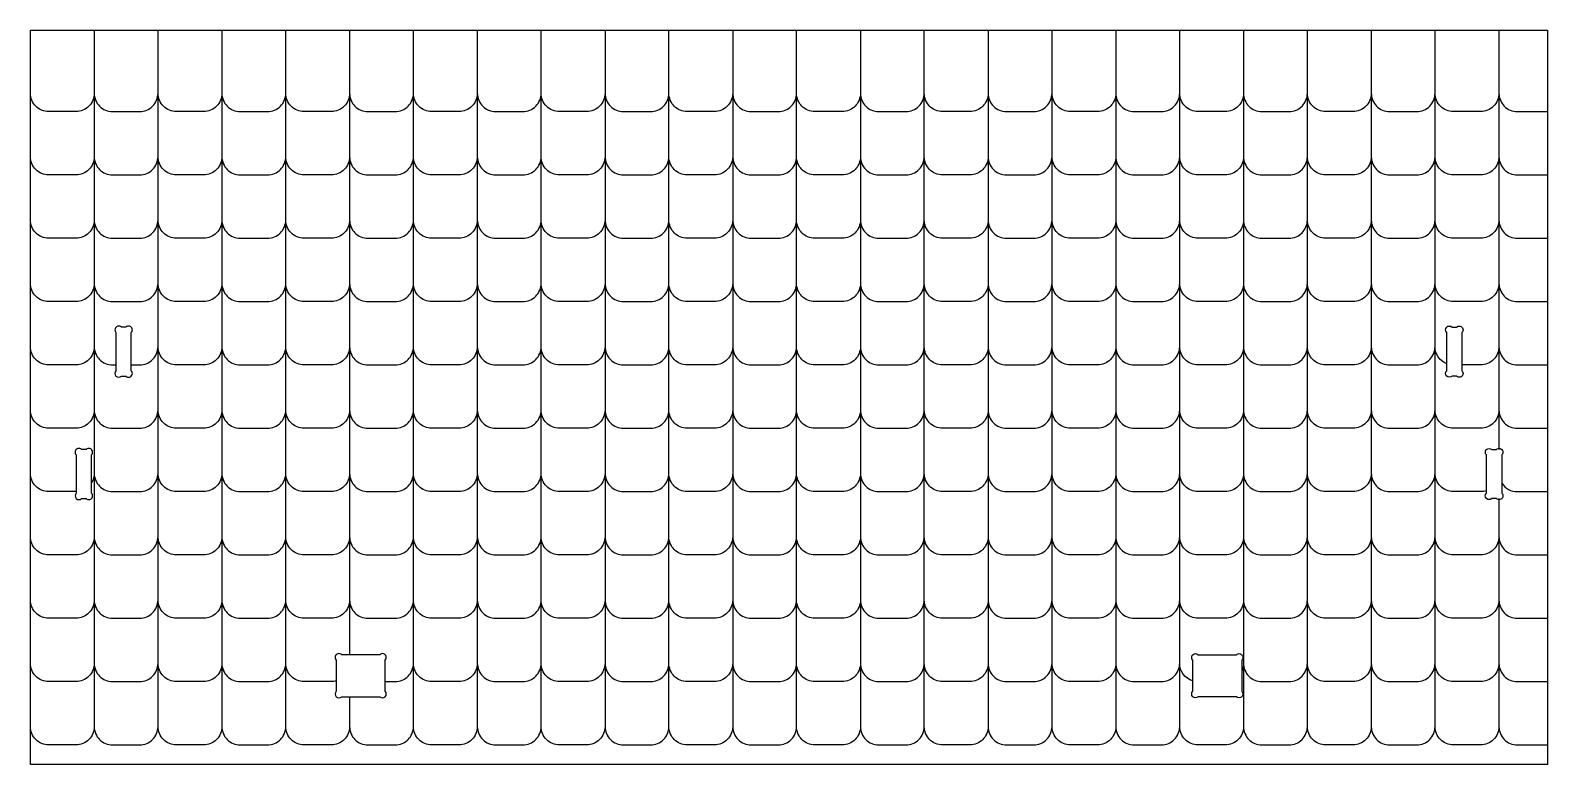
# Model space of a CAD drawing. Extents: x 2652.7 to 2745.6, y 2274 to 2345.8.
# Drawn here: x 2720.26 to 2745.06, y 2333.54 to 2345.54 of the extents above; entities that cross this region are included whole.
import ezdxf

# ---------------------------------------------------------------- set-up
doc = ezdxf.new("R2010")
doc.units = 0
doc.header["$MEASUREMENT"] = 0
doc.layers.add('LAYER1', color=18, linetype='CONTINUOUS')

msp = doc.modelspace()

# ---------------------------------------------------------------- linework, layer by layer
at = {"layer": 'LAYER1'}
msp.add_lwpolyline([(2720.26, 2333.539), (2720.26, 2345.539), (2745.06, 2345.539), (2745.06, 2333.539)], close=True, dxfattribs=at)
for points in [[(2721.304, 2345.539), (2721.304, 2334.16, -0.414214), (2721.004, 2333.86), (2720.56, 2333.86, -0.414214), (2720.26, 2334.16)], [(2723.391, 2334.16, -0.414214), (2723.091, 2333.86), (2722.647, 2333.86, -0.414214), (2722.347, 2334.16), (2722.347, 2345.539)], [(2723.391, 2345.539), (2723.391, 2334.16, 0.414214), (2723.691, 2333.86), (2724.135, 2333.86, 0.414214), (2724.435, 2334.16)], [(2725.478, 2334.16, -0.414214), (2725.178, 2333.86), (2724.735, 2333.86, -0.414214), (2724.435, 2334.16), (2724.435, 2345.539)], [(2725.478, 2334.649), (2725.478, 2334.16, 0.414214), (2725.778, 2333.86), (2726.222, 2333.86, 0.414214), (2726.522, 2334.16), (2726.522, 2345.539)], [(2727.566, 2345.539), (2727.566, 2334.16, 0.414214), (2727.866, 2333.86), (2728.309, 2333.86, 0.414214), (2728.609, 2334.16), (2728.609, 2345.539)], [(2729.653, 2345.539), (2729.653, 2334.16, -0.414214), (2729.353, 2333.86), (2728.909, 2333.86, -0.414214), (2728.609, 2334.16)], [(2729.653, 2334.16, 0.414214), (2729.953, 2333.86), (2730.397, 2333.86, 0.414214), (2730.697, 2334.16), (2730.697, 2345.539)], [(2731.74, 2345.539), (2731.74, 2334.16, 0.414214), (2732.04, 2333.86), (2732.484, 2333.86, 0.414214), (2732.784, 2334.16), (2732.784, 2345.539)], [(2733.828, 2345.539), (2733.828, 2334.16, 0.414214), (2734.128, 2333.86), (2734.571, 2333.86, 0.414214), (2734.871, 2334.16), (2734.871, 2345.539)], [(2735.915, 2345.539), (2735.915, 2334.16, 0.414214), (2736.215, 2333.86), (2736.659, 2333.86, 0.414214), (2736.959, 2334.16), (2736.959, 2345.539)], [(2738.002, 2345.539), (2738.002, 2334.16, 0.414214), (2738.302, 2333.86), (2738.746, 2333.86, 0.414214), (2739.046, 2334.16), (2739.046, 2345.539)], [(2740.089, 2345.539), (2740.089, 2334.16, -0.414214), (2739.789, 2333.86), (2739.346, 2333.86, -0.414214), (2739.046, 2334.16)], [(2742.177, 2345.539), (2742.177, 2334.16, -0.414214), (2741.877, 2333.86), (2741.433, 2333.86, -0.414214), (2741.133, 2334.16), (2741.133, 2345.539)], [(2742.177, 2334.16, 0.414214), (2742.477, 2333.86), (2742.92, 2333.86, 0.414214), (2743.22, 2334.16), (2743.22, 2345.539)], [(2721.304, 2344.51, -0.414214), (2721.004, 2344.21), (2720.56, 2344.21, -0.414214), (2720.26, 2344.51)], [(2721.304, 2344.51, 0.414214), (2721.604, 2344.21), (2722.047, 2344.21, 0.414214), (2722.347, 2344.51)], [(2723.391, 2344.51, -0.414214), (2723.091, 2344.21), (2722.647, 2344.21, -0.414214), (2722.347, 2344.51)], [(2723.391, 2344.51, 0.414214), (2723.691, 2344.21), (2724.135, 2344.21, 0.414214), (2724.435, 2344.51)], [(2725.478, 2344.51, -0.414214), (2725.178, 2344.21), (2724.735, 2344.21, -0.414214), (2724.435, 2344.51)], [(2725.478, 2344.51, 0.414214), (2725.778, 2344.21), (2726.222, 2344.21, 0.414214), (2726.522, 2344.51)], [(2727.566, 2344.51, -0.414214), (2727.266, 2344.21), (2726.822, 2344.21, -0.414214), (2726.522, 2344.51)], [(2727.566, 2344.51, 0.414214), (2727.866, 2344.21), (2728.309, 2344.21, 0.414214), (2728.609, 2344.51)], [(2729.653, 2344.51, -0.414214), (2729.353, 2344.21), (2728.909, 2344.21, -0.414214), (2728.609, 2344.51)], [(2729.653, 2344.51, 0.414214), (2729.953, 2344.21), (2730.397, 2344.21, 0.414214), (2730.697, 2344.51)], [(2731.74, 2344.51, -0.414214), (2731.44, 2344.21), (2730.997, 2344.21, -0.414214), (2730.697, 2344.51)], [(2731.74, 2344.51, 0.414214), (2732.04, 2344.21), (2732.484, 2344.21, 0.414214), (2732.784, 2344.51)], [(2733.828, 2344.51, -0.414214), (2733.528, 2344.21), (2733.084, 2344.21, -0.414214), (2732.784, 2344.51)], [(2733.828, 2344.51, 0.414214), (2734.128, 2344.21), (2734.571, 2344.21, 0.414214), (2734.871, 2344.51)], [(2735.915, 2344.51, -0.414214), (2735.615, 2344.21), (2735.171, 2344.21, -0.414214), (2734.871, 2344.51)], [(2735.915, 2344.51, 0.414214), (2736.215, 2344.21), (2736.659, 2344.21, 0.414214), (2736.959, 2344.51)], [(2738.002, 2344.51, -0.414214), (2737.702, 2344.21), (2737.259, 2344.21, -0.414214), (2736.959, 2344.51)], [(2738.002, 2344.51, 0.414214), (2738.302, 2344.21), (2738.746, 2344.21, 0.414214), (2739.046, 2344.51)], [(2740.089, 2344.51, -0.414214), (2739.789, 2344.21), (2739.346, 2344.21, -0.414214), (2739.046, 2344.51)], [(2740.089, 2344.51, 0.414214), (2740.389, 2344.21), (2740.833, 2344.21, 0.414214), (2741.133, 2344.51)], [(2742.177, 2344.51, -0.414214), (2741.877, 2344.21), (2741.433, 2344.21, -0.414214), (2741.133, 2344.51)], [(2742.177, 2344.51, 0.414214), (2742.477, 2344.21), (2742.92, 2344.21, 0.414214), (2743.22, 2344.51)], [(2744.264, 2344.51, -0.414214), (2743.964, 2344.21), (2743.52, 2344.21, -0.414214), (2743.22, 2344.51)], [(2744.264, 2344.51, 0.414214), (2744.564, 2344.21), (2745.008, 2344.21, 0.043988), (2745.06, 2344.215)], [(2721.304, 2343.475, -0.414214), (2721.004, 2343.175), (2720.56, 2343.175, -0.414214), (2720.26, 2343.475)], [(2721.304, 2343.475, 0.414214), (2721.604, 2343.175), (2722.047, 2343.175, 0.414214), (2722.347, 2343.475)], [(2723.391, 2343.475, -0.414214), (2723.091, 2343.175), (2722.647, 2343.175, -0.414214), (2722.347, 2343.475)], [(2723.391, 2343.475, 0.414214), (2723.691, 2343.175), (2724.135, 2343.175, 0.414214), (2724.435, 2343.475)], [(2725.478, 2343.475, -0.414214), (2725.178, 2343.175), (2724.735, 2343.175, -0.414214), (2724.435, 2343.475)], [(2725.478, 2343.475, 0.414214), (2725.778, 2343.175), (2726.222, 2343.175, 0.414214), (2726.522, 2343.475)], [(2727.566, 2343.475, -0.414214), (2727.266, 2343.175), (2726.822, 2343.175, -0.414214), (2726.522, 2343.475)], [(2727.566, 2343.475, 0.414214), (2727.866, 2343.175), (2728.309, 2343.175, 0.414214), (2728.609, 2343.475)], [(2729.653, 2343.475, -0.414214), (2729.353, 2343.175), (2728.909, 2343.175, -0.414214), (2728.609, 2343.475)], [(2729.653, 2343.475, 0.414214), (2729.953, 2343.175), (2730.397, 2343.175, 0.414214), (2730.697, 2343.475)], [(2731.74, 2343.475, -0.414214), (2731.44, 2343.175), (2730.997, 2343.175, -0.414214), (2730.697, 2343.475)], [(2731.74, 2343.475, 0.414214), (2732.04, 2343.175), (2732.484, 2343.175, 0.414214), (2732.784, 2343.475)], [(2733.828, 2343.475, -0.414214), (2733.528, 2343.175), (2733.084, 2343.175, -0.414214), (2732.784, 2343.475)], [(2733.828, 2343.475, 0.414214), (2734.128, 2343.175), (2734.571, 2343.175, 0.414214), (2734.871, 2343.475)], [(2735.915, 2343.475, -0.414214), (2735.615, 2343.175), (2735.171, 2343.175, -0.414214), (2734.871, 2343.475)], [(2735.915, 2343.475, 0.414214), (2736.215, 2343.175), (2736.659, 2343.175, 0.414214), (2736.959, 2343.475)], [(2738.002, 2343.475, -0.414214), (2737.702, 2343.175), (2737.259, 2343.175, -0.414214), (2736.959, 2343.475)], [(2738.002, 2343.475, 0.414214), (2738.302, 2343.175), (2738.746, 2343.175, 0.414214), (2739.046, 2343.475)], [(2740.089, 2343.475, -0.414214), (2739.789, 2343.175), (2739.346, 2343.175, -0.414214), (2739.046, 2343.475)], [(2740.089, 2343.475, 0.414214), (2740.389, 2343.175), (2740.833, 2343.175, 0.414214), (2741.133, 2343.475)], [(2742.177, 2343.475, -0.414214), (2741.877, 2343.175), (2741.433, 2343.175, -0.414214), (2741.133, 2343.475)], [(2742.177, 2343.475, 0.414214), (2742.477, 2343.175), (2742.92, 2343.175, 0.414214), (2743.22, 2343.475)], [(2744.264, 2343.475, -0.414214), (2743.964, 2343.175), (2743.52, 2343.175, -0.414214), (2743.22, 2343.475)], [(2744.264, 2343.475, 0.414214), (2744.564, 2343.175), (2745.008, 2343.175, 0.043988), (2745.06, 2343.18)], [(2721.304, 2342.44, -0.414214), (2721.004, 2342.14), (2720.56, 2342.14, -0.414214), (2720.26, 2342.44)], [(2721.304, 2342.44, 0.414214), (2721.604, 2342.14), (2722.047, 2342.14, 0.414214), (2722.347, 2342.44)], [(2723.391, 2342.44, -0.414214), (2723.091, 2342.14), (2722.647, 2342.14, -0.414214), (2722.347, 2342.44)], [(2723.391, 2342.44, 0.414214), (2723.691, 2342.14), (2724.135, 2342.14, 0.414214), (2724.435, 2342.44)], [(2725.478, 2342.44, -0.414214), (2725.178, 2342.14), (2724.735, 2342.14, -0.414214), (2724.435, 2342.44)], [(2725.478, 2342.44, 0.414214), (2725.778, 2342.14), (2726.222, 2342.14, 0.414214), (2726.522, 2342.44)], [(2727.566, 2342.44, -0.414214), (2727.266, 2342.14), (2726.822, 2342.14, -0.414214), (2726.522, 2342.44)], [(2727.566, 2342.44, 0.414214), (2727.866, 2342.14), (2728.309, 2342.14, 0.414214), (2728.609, 2342.44)], [(2729.653, 2342.44, -0.414214), (2729.353, 2342.14), (2728.909, 2342.14, -0.414214), (2728.609, 2342.44)], [(2729.653, 2342.44, 0.414214), (2729.953, 2342.14), (2730.397, 2342.14, 0.414214), (2730.697, 2342.44)], [(2731.74, 2342.44, -0.414214), (2731.44, 2342.14), (2730.997, 2342.14, -0.414214), (2730.697, 2342.44)], [(2731.74, 2342.44, 0.414214), (2732.04, 2342.14), (2732.484, 2342.14, 0.414214), (2732.784, 2342.44)], [(2733.828, 2342.44, -0.414214), (2733.528, 2342.14), (2733.084, 2342.14, -0.414214), (2732.784, 2342.44)], [(2733.828, 2342.44, 0.414214), (2734.128, 2342.14), (2734.571, 2342.14, 0.414214), (2734.871, 2342.44)], [(2735.915, 2342.44, -0.414214), (2735.615, 2342.14), (2735.171, 2342.14, -0.414214), (2734.871, 2342.44)], [(2735.915, 2342.44, 0.414214), (2736.215, 2342.14), (2736.659, 2342.14, 0.414214), (2736.959, 2342.44)], [(2738.002, 2342.44, -0.414214), (2737.702, 2342.14), (2737.259, 2342.14, -0.414214), (2736.959, 2342.44)], [(2738.002, 2342.44, 0.414214), (2738.302, 2342.14), (2738.746, 2342.14, 0.414214), (2739.046, 2342.44)], [(2740.089, 2342.44, -0.414214), (2739.789, 2342.14), (2739.346, 2342.14, -0.414214), (2739.046, 2342.44)], [(2740.089, 2342.44, 0.414214), (2740.389, 2342.14), (2740.833, 2342.14, 0.414214), (2741.133, 2342.44)], [(2742.177, 2342.44, -0.414214), (2741.877, 2342.14), (2741.433, 2342.14, -0.414214), (2741.133, 2342.44)], [(2742.177, 2342.44, 0.414214), (2742.477, 2342.14), (2742.92, 2342.14, 0.414214), (2743.22, 2342.44)], [(2744.264, 2342.44, -0.414214), (2743.964, 2342.14), (2743.52, 2342.14, -0.414214), (2743.22, 2342.44)], [(2744.264, 2342.44, 0.414214), (2744.564, 2342.14), (2745.008, 2342.14, 0.043988), (2745.06, 2342.145)], [(2721.304, 2341.405, -0.414214), (2721.004, 2341.105), (2720.56, 2341.105, -0.414214), (2720.26, 2341.405)], [(2721.304, 2341.405, 0.414214), (2721.604, 2341.105), (2722.047, 2341.105, 0.414214), (2722.347, 2341.405)], [(2723.391, 2341.405, -0.414214), (2723.091, 2341.105), (2722.647, 2341.105, -0.414214), (2722.347, 2341.405)], [(2723.391, 2341.405, 0.414214), (2723.691, 2341.105), (2724.135, 2341.105, 0.414214), (2724.435, 2341.405)], [(2725.478, 2341.405, -0.414214), (2725.178, 2341.105), (2724.735, 2341.105, -0.414214), (2724.435, 2341.405)], [(2725.478, 2341.405, 0.414214), (2725.778, 2341.105), (2726.222, 2341.105, 0.414214), (2726.522, 2341.405)], [(2727.566, 2341.405, -0.414214), (2727.266, 2341.105), (2726.822, 2341.105, -0.414214), (2726.522, 2341.405)], [(2727.566, 2341.405, 0.414214), (2727.866, 2341.105), (2728.309, 2341.105, 0.414214), (2728.609, 2341.405)], [(2729.653, 2341.405, -0.414214), (2729.353, 2341.105), (2728.909, 2341.105, -0.414214), (2728.609, 2341.405)], [(2729.653, 2341.405, 0.414214), (2729.953, 2341.105), (2730.397, 2341.105, 0.414214), (2730.697, 2341.405)], [(2731.74, 2341.405, -0.414214), (2731.44, 2341.105), (2730.997, 2341.105, -0.414214), (2730.697, 2341.405)], [(2731.74, 2341.405, 0.414214), (2732.04, 2341.105), (2732.484, 2341.105, 0.414214), (2732.784, 2341.405)], [(2733.828, 2341.405, -0.414214), (2733.528, 2341.105), (2733.084, 2341.105, -0.414214), (2732.784, 2341.405)], [(2733.828, 2341.405, 0.414214), (2734.128, 2341.105), (2734.571, 2341.105, 0.414214), (2734.871, 2341.405)], [(2735.915, 2341.405, -0.414214), (2735.615, 2341.105), (2735.171, 2341.105, -0.414214), (2734.871, 2341.405)], [(2735.915, 2341.405, 0.414214), (2736.215, 2341.105), (2736.659, 2341.105, 0.414214), (2736.959, 2341.405)], [(2738.002, 2341.405, -0.414214), (2737.702, 2341.105), (2737.259, 2341.105, -0.414214), (2736.959, 2341.405)], [(2738.002, 2341.405, 0.414214), (2738.302, 2341.105), (2738.746, 2341.105, 0.414214), (2739.046, 2341.405)], [(2740.089, 2341.405, -0.414214), (2739.789, 2341.105), (2739.346, 2341.105, -0.414214), (2739.046, 2341.405)], [(2740.089, 2341.405, 0.414214), (2740.389, 2341.105), (2740.833, 2341.105, 0.414214), (2741.133, 2341.405)], [(2742.177, 2341.405, -0.414214), (2741.877, 2341.105), (2741.433, 2341.105, -0.414214), (2741.133, 2341.405)], [(2742.177, 2341.405, 0.414214), (2742.477, 2341.105), (2742.92, 2341.105, 0.414214), (2743.22, 2341.405)], [(2744.264, 2341.405, -0.414214), (2743.964, 2341.105), (2743.52, 2341.105, -0.414214), (2743.22, 2341.405)], [(2744.264, 2341.405, 0.414214), (2744.564, 2341.105), (2745.008, 2341.105, 0.043988), (2745.06, 2341.11)], [(2721.304, 2340.37, -0.414214), (2721.004, 2340.07), (2720.56, 2340.07, -0.414214), (2720.26, 2340.37)], [(2721.304, 2340.37, 0.414214), (2721.604, 2340.07), (2721.66, 2340.07)], [(2721.91, 2340.07), (2722.047, 2340.07, 0.414214), (2722.347, 2340.37)], [(2723.391, 2340.37, -0.414214), (2723.091, 2340.07), (2722.647, 2340.07, -0.414214), (2722.347, 2340.37)], [(2723.391, 2340.37, 0.414214), (2723.691, 2340.07), (2724.135, 2340.07, 0.414214), (2724.435, 2340.37)], [(2725.478, 2340.37, -0.414214), (2725.178, 2340.07), (2724.735, 2340.07, -0.414214), (2724.435, 2340.37)], [(2725.478, 2340.37, 0.414214), (2725.778, 2340.07), (2726.222, 2340.07, 0.414214), (2726.522, 2340.37)], [(2727.566, 2340.37, -0.414214), (2727.266, 2340.07), (2726.822, 2340.07, -0.414214), (2726.522, 2340.37)], [(2727.566, 2340.37, 0.414214), (2727.866, 2340.07), (2728.309, 2340.07, 0.414214), (2728.609, 2340.37)], [(2729.653, 2340.37, -0.414214), (2729.353, 2340.07), (2728.909, 2340.07, -0.414214), (2728.609, 2340.37)], [(2729.653, 2340.37, 0.414214), (2729.953, 2340.07), (2730.397, 2340.07, 0.414214), (2730.697, 2340.37)], [(2731.74, 2340.37, -0.414214), (2731.44, 2340.07), (2730.997, 2340.07, -0.414214), (2730.697, 2340.37)], [(2731.74, 2340.37, 0.414214), (2732.04, 2340.07), (2732.484, 2340.07, 0.414214), (2732.784, 2340.37)], [(2733.828, 2340.37, -0.414214), (2733.528, 2340.07), (2733.084, 2340.07, -0.414214), (2732.784, 2340.37)], [(2733.828, 2340.37, 0.414214), (2734.128, 2340.07), (2734.571, 2340.07, 0.414214), (2734.871, 2340.37)], [(2735.915, 2340.37, -0.414214), (2735.615, 2340.07), (2735.171, 2340.07, -0.414214), (2734.871, 2340.37)], [(2735.915, 2340.37, 0.414214), (2736.215, 2340.07), (2736.659, 2340.07, 0.414214), (2736.959, 2340.37)], [(2738.002, 2340.37, -0.414214), (2737.702, 2340.07), (2737.259, 2340.07, -0.414214), (2736.959, 2340.37)], [(2738.002, 2340.37, 0.414214), (2738.302, 2340.07), (2738.746, 2340.07, 0.414214), (2739.046, 2340.37)], [(2740.089, 2340.37, -0.414214), (2739.789, 2340.07), (2739.346, 2340.07, -0.414214), (2739.046, 2340.37)], [(2740.089, 2340.37, 0.414214), (2740.389, 2340.07), (2740.833, 2340.07, 0.414214), (2741.133, 2340.37)], [(2742.177, 2340.37, -0.414214), (2741.877, 2340.07), (2741.433, 2340.07, -0.414214), (2741.133, 2340.37)], [(2742.177, 2340.37, 0.414214), (2742.477, 2340.07), (2742.92, 2340.07, 0.414214), (2743.22, 2340.37)], [(2743.41, 2340.091, -0.307847), (2743.22, 2340.37)], [(2744.264, 2340.37, -0.414214), (2743.964, 2340.07), (2743.66, 2340.07)], [(2744.264, 2340.37, 0.414214), (2744.564, 2340.07), (2745.008, 2340.07, 0.043988), (2745.06, 2340.075)], [(2721.304, 2339.335, -0.414214), (2721.004, 2339.035), (2720.56, 2339.035, -0.414214), (2720.26, 2339.335)], [(2721.304, 2339.335, 0.414214), (2721.604, 2339.035), (2722.047, 2339.035, 0.414214), (2722.347, 2339.335)], [(2723.391, 2339.335, -0.414214), (2723.091, 2339.035), (2722.647, 2339.035, -0.414214), (2722.347, 2339.335)], [(2723.391, 2339.335, 0.414214), (2723.691, 2339.035), (2724.135, 2339.035, 0.414214), (2724.435, 2339.335)], [(2725.478, 2339.335, -0.414214), (2725.178, 2339.035), (2724.735, 2339.035, -0.414214), (2724.435, 2339.335)], [(2725.478, 2339.335, 0.414214), (2725.778, 2339.035), (2726.222, 2339.035, 0.414214), (2726.522, 2339.335)], [(2727.566, 2339.335, -0.414214), (2727.266, 2339.035), (2726.822, 2339.035, -0.414214), (2726.522, 2339.335)], [(2727.566, 2339.335, 0.414214), (2727.866, 2339.035), (2728.309, 2339.035, 0.414214), (2728.609, 2339.335)], [(2729.653, 2339.335, -0.414214), (2729.353, 2339.035), (2728.909, 2339.035, -0.414214), (2728.609, 2339.335)], [(2729.653, 2339.335, 0.414214), (2729.953, 2339.035), (2730.397, 2339.035, 0.414214), (2730.697, 2339.335)], [(2731.74, 2339.335, -0.414214), (2731.44, 2339.035), (2730.997, 2339.035, -0.414214), (2730.697, 2339.335)], [(2731.74, 2339.335, 0.414214), (2732.04, 2339.035), (2732.484, 2339.035, 0.414214), (2732.784, 2339.335)], [(2733.828, 2339.335, -0.414214), (2733.528, 2339.035), (2733.084, 2339.035, -0.414214), (2732.784, 2339.335)], [(2733.828, 2339.335, 0.414214), (2734.128, 2339.035), (2734.571, 2339.035, 0.414214), (2734.871, 2339.335)], [(2735.915, 2339.335, -0.414214), (2735.615, 2339.035), (2735.171, 2339.035, -0.414214), (2734.871, 2339.335)], [(2735.915, 2339.335, 0.414214), (2736.215, 2339.035), (2736.659, 2339.035, 0.414214), (2736.959, 2339.335)], [(2738.002, 2339.335, -0.414214), (2737.702, 2339.035), (2737.259, 2339.035, -0.414214), (2736.959, 2339.335)], [(2738.002, 2339.335, 0.414214), (2738.302, 2339.035), (2738.746, 2339.035, 0.414214), (2739.046, 2339.335)], [(2740.089, 2339.335, -0.414214), (2739.789, 2339.035), (2739.346, 2339.035, -0.414214), (2739.046, 2339.335)], [(2740.089, 2339.335, 0.414214), (2740.389, 2339.035), (2740.833, 2339.035, 0.414214), (2741.133, 2339.335)], [(2742.177, 2339.335, -0.414214), (2741.877, 2339.035), (2741.433, 2339.035, -0.414214), (2741.133, 2339.335)], [(2742.177, 2339.335, 0.414214), (2742.477, 2339.035), (2742.92, 2339.035, 0.414214), (2743.22, 2339.335)], [(2744.264, 2339.335, -0.414214), (2743.964, 2339.035), (2743.52, 2339.035, -0.414214), (2743.22, 2339.335)], [(2744.264, 2339.335, 0.414214), (2744.564, 2339.035), (2745.008, 2339.035, 0.043988), (2745.06, 2339.04)], [(2721.01, 2338, -0.005295), (2721.004, 2338), (2720.56, 2338, -0.414214), (2720.26, 2338.3)], [(2721.304, 2338.3, -0.137402), (2721.26, 2338.144)], [(2721.304, 2338.3, 0.414214), (2721.604, 2338), (2722.047, 2338, 0.414214), (2722.347, 2338.3)], [(2723.391, 2338.3, -0.414214), (2723.091, 2338), (2722.647, 2338, -0.414214), (2722.347, 2338.3)], [(2723.391, 2338.3, 0.414214), (2723.691, 2338), (2724.135, 2338, 0.414214), (2724.435, 2338.3)], [(2725.478, 2338.3, -0.414214), (2725.178, 2338), (2724.735, 2338, -0.414214), (2724.435, 2338.3)], [(2725.478, 2338.3, 0.414214), (2725.778, 2338), (2726.222, 2338, 0.414214), (2726.522, 2338.3)], [(2727.566, 2338.3, -0.414214), (2727.266, 2338), (2726.822, 2338, -0.414214), (2726.522, 2338.3)], [(2727.566, 2338.3, 0.414214), (2727.866, 2338), (2728.309, 2338, 0.414214), (2728.609, 2338.3)], [(2729.653, 2338.3, -0.414214), (2729.353, 2338), (2728.909, 2338, -0.414214), (2728.609, 2338.3)], [(2729.653, 2338.3, 0.414214), (2729.953, 2338), (2730.397, 2338, 0.414214), (2730.697, 2338.3)], [(2731.74, 2338.3, -0.414214), (2731.44, 2338), (2730.997, 2338, -0.414214), (2730.697, 2338.3)], [(2731.74, 2338.3, 0.414214), (2732.04, 2338), (2732.484, 2338, 0.414214), (2732.784, 2338.3)], [(2733.828, 2338.3, -0.414214), (2733.528, 2338), (2733.084, 2338, -0.414214), (2732.784, 2338.3)], [(2733.828, 2338.3, 0.414214), (2734.128, 2338), (2734.571, 2338, 0.414214), (2734.871, 2338.3)], [(2735.915, 2338.3, -0.414214), (2735.615, 2338), (2735.171, 2338, -0.414214), (2734.871, 2338.3)], [(2735.915, 2338.3, 0.414214), (2736.215, 2338), (2736.659, 2338, 0.414214), (2736.959, 2338.3)], [(2738.002, 2338.3, -0.414214), (2737.702, 2338), (2737.259, 2338, -0.414214), (2736.959, 2338.3)], [(2738.002, 2338.3, 0.414214), (2738.302, 2338), (2738.746, 2338, 0.414214), (2739.046, 2338.3)], [(2740.089, 2338.3, -0.414214), (2739.789, 2338), (2739.346, 2338, -0.414214), (2739.046, 2338.3)], [(2740.089, 2338.3, 0.414214), (2740.389, 2338), (2740.833, 2338, 0.414214), (2741.133, 2338.3)], [(2742.177, 2338.3, -0.414214), (2741.877, 2338), (2741.433, 2338, -0.414214), (2741.133, 2338.3)], [(2742.177, 2338.3, 0.414214), (2742.477, 2338), (2742.92, 2338, 0.414214), (2743.22, 2338.3)], [(2744.06, 2338.016, -0.081726), (2743.964, 2338), (2743.52, 2338, -0.414214), (2743.22, 2338.3)], [(2744.31, 2338.14, 0.257711), (2744.564, 2338), (2745.008, 2338, 0.043988), (2745.06, 2338.005)], [(2744.264, 2337.888), (2744.264, 2334.16, 0.414214), (2744.564, 2333.86), (2745.008, 2333.86, 0.043988), (2745.06, 2333.865)], [(2721.304, 2337.265, -0.414214), (2721.004, 2336.965), (2720.56, 2336.965, -0.414214), (2720.26, 2337.265)], [(2721.304, 2337.265, 0.414214), (2721.604, 2336.965), (2722.047, 2336.965, 0.414214), (2722.347, 2337.265)], [(2723.391, 2337.265, -0.414214), (2723.091, 2336.965), (2722.647, 2336.965, -0.414214), (2722.347, 2337.265)], [(2723.391, 2337.265, 0.414214), (2723.691, 2336.965), (2724.135, 2336.965, 0.414214), (2724.435, 2337.265)], [(2725.478, 2337.265, -0.414214), (2725.178, 2336.965), (2724.735, 2336.965, -0.414214), (2724.435, 2337.265)], [(2725.478, 2337.265, 0.414214), (2725.778, 2336.965), (2726.222, 2336.965, 0.414214), (2726.522, 2337.265)], [(2727.566, 2337.265, -0.414214), (2727.266, 2336.965), (2726.822, 2336.965, -0.414214), (2726.522, 2337.265)], [(2727.566, 2337.265, 0.414214), (2727.866, 2336.965), (2728.309, 2336.965, 0.414214), (2728.609, 2337.265)], [(2729.653, 2337.265, -0.414214), (2729.353, 2336.965), (2728.909, 2336.965, -0.414214), (2728.609, 2337.265)], [(2729.653, 2337.265, 0.414214), (2729.953, 2336.965), (2730.397, 2336.965, 0.414214), (2730.697, 2337.265)], [(2731.74, 2337.265, -0.414214), (2731.44, 2336.965), (2730.997, 2336.965, -0.414214), (2730.697, 2337.265)], [(2731.74, 2337.265, 0.414214), (2732.04, 2336.965), (2732.484, 2336.965, 0.414214), (2732.784, 2337.265)], [(2733.828, 2337.265, -0.414214), (2733.528, 2336.965), (2733.084, 2336.965, -0.414214), (2732.784, 2337.265)], [(2733.828, 2337.265, 0.414214), (2734.128, 2336.965), (2734.571, 2336.965, 0.414214), (2734.871, 2337.265)], [(2735.915, 2337.265, -0.414214), (2735.615, 2336.965), (2735.171, 2336.965, -0.414214), (2734.871, 2337.265)], [(2735.915, 2337.265, 0.414214), (2736.215, 2336.965), (2736.659, 2336.965, 0.414214), (2736.959, 2337.265)], [(2738.002, 2337.265, -0.414214), (2737.702, 2336.965), (2737.259, 2336.965, -0.414214), (2736.959, 2337.265)], [(2738.002, 2337.265, 0.414214), (2738.302, 2336.965), (2738.746, 2336.965, 0.414214), (2739.046, 2337.265)], [(2740.089, 2337.265, -0.414214), (2739.789, 2336.965), (2739.346, 2336.965, -0.414214), (2739.046, 2337.265)], [(2740.089, 2337.265, 0.414214), (2740.389, 2336.965), (2740.833, 2336.965, 0.414214), (2741.133, 2337.265)], [(2742.177, 2337.265, -0.414214), (2741.877, 2336.965), (2741.433, 2336.965, -0.414214), (2741.133, 2337.265)], [(2742.177, 2337.265, 0.414214), (2742.477, 2336.965), (2742.92, 2336.965, 0.414214), (2743.22, 2337.265)], [(2744.264, 2337.265, -0.414214), (2743.964, 2336.965), (2743.52, 2336.965, -0.414214), (2743.22, 2337.265)], [(2744.264, 2337.265, 0.414214), (2744.564, 2336.965), (2745.008, 2336.965, 0.043988), (2745.06, 2336.97)], [(2721.304, 2336.23, -0.414214), (2721.004, 2335.93), (2720.56, 2335.93, -0.414214), (2720.26, 2336.23)], [(2721.304, 2336.23, 0.414214), (2721.604, 2335.93), (2722.047, 2335.93, 0.414214), (2722.347, 2336.23)], [(2723.391, 2336.23, -0.414214), (2723.091, 2335.93), (2722.647, 2335.93, -0.414214), (2722.347, 2336.23)], [(2723.391, 2336.23, 0.414214), (2723.691, 2335.93), (2724.135, 2335.93, 0.414214), (2724.435, 2336.23)], [(2725.478, 2336.23, -0.414214), (2725.178, 2335.93), (2724.735, 2335.93, -0.414214), (2724.435, 2336.23)], [(2725.478, 2336.23, 0.414214), (2725.778, 2335.93), (2726.222, 2335.93, 0.414214), (2726.522, 2336.23)], [(2727.566, 2336.23, -0.414214), (2727.266, 2335.93), (2726.822, 2335.93, -0.414214), (2726.522, 2336.23)], [(2727.566, 2336.23, 0.414214), (2727.866, 2335.93), (2728.309, 2335.93, 0.414214), (2728.609, 2336.23)], [(2729.653, 2336.23, -0.414214), (2729.353, 2335.93), (2728.909, 2335.93, -0.414214), (2728.609, 2336.23)], [(2729.653, 2336.23, 0.414214), (2729.953, 2335.93), (2730.397, 2335.93, 0.414214), (2730.697, 2336.23)], [(2731.74, 2336.23, -0.414214), (2731.44, 2335.93), (2730.997, 2335.93, -0.414214), (2730.697, 2336.23)], [(2731.74, 2336.23, 0.414214), (2732.04, 2335.93), (2732.484, 2335.93, 0.414214), (2732.784, 2336.23)], [(2733.828, 2336.23, -0.414214), (2733.528, 2335.93), (2733.084, 2335.93, -0.414214), (2732.784, 2336.23)], [(2733.828, 2336.23, 0.414214), (2734.128, 2335.93), (2734.571, 2335.93, 0.414214), (2734.871, 2336.23)], [(2735.915, 2336.23, -0.414214), (2735.615, 2335.93), (2735.171, 2335.93, -0.414214), (2734.871, 2336.23)], [(2735.915, 2336.23, 0.414214), (2736.215, 2335.93), (2736.659, 2335.93, 0.414214), (2736.959, 2336.23)], [(2738.002, 2336.23, -0.414214), (2737.702, 2335.93), (2737.259, 2335.93, -0.414214), (2736.959, 2336.23)], [(2738.002, 2336.23, 0.414214), (2738.302, 2335.93), (2738.746, 2335.93, 0.414214), (2739.046, 2336.23)], [(2740.089, 2336.23, -0.414214), (2739.789, 2335.93), (2739.346, 2335.93, -0.414214), (2739.046, 2336.23)], [(2740.089, 2336.23, 0.414214), (2740.389, 2335.93), (2740.833, 2335.93, 0.414214), (2741.133, 2336.23)], [(2742.177, 2336.23, -0.414214), (2741.877, 2335.93), (2741.433, 2335.93, -0.414214), (2741.133, 2336.23)], [(2742.177, 2336.23, 0.414214), (2742.477, 2335.93), (2742.92, 2335.93, 0.414214), (2743.22, 2336.23)], [(2744.264, 2336.23, -0.414214), (2743.964, 2335.93), (2743.52, 2335.93, -0.414214), (2743.22, 2336.23)], [(2744.264, 2336.23, 0.414214), (2744.564, 2335.93), (2745.008, 2335.93, 0.043988), (2745.06, 2335.935)], [(2721.304, 2335.195, -0.414214), (2721.004, 2334.895), (2720.56, 2334.895, -0.414214), (2720.26, 2335.195)], [(2721.304, 2335.195, 0.414214), (2721.604, 2334.895), (2722.047, 2334.895, 0.414214), (2722.347, 2335.195)], [(2723.391, 2335.195, -0.414214), (2723.091, 2334.895), (2722.647, 2334.895, -0.414214), (2722.347, 2335.195)], [(2723.391, 2335.195, 0.414214), (2723.691, 2334.895), (2724.135, 2334.895, 0.414214), (2724.435, 2335.195)], [(2725.26, 2334.907, -0.069122), (2725.178, 2334.895), (2724.735, 2334.895, -0.414214), (2724.435, 2335.195)], [(2726.06, 2334.895), (2726.222, 2334.895, 0.414214), (2726.522, 2335.195)], [(2727.566, 2335.195, -0.414214), (2727.266, 2334.895), (2726.822, 2334.895, -0.414214), (2726.522, 2335.195)], [(2727.566, 2335.195, 0.414214), (2727.866, 2334.895), (2728.309, 2334.895, 0.414214), (2728.609, 2335.195)], [(2729.653, 2335.195, -0.414214), (2729.353, 2334.895), (2728.909, 2334.895, -0.414214), (2728.609, 2335.195)], [(2729.653, 2335.195, 0.414214), (2729.953, 2334.895), (2730.397, 2334.895, 0.414214), (2730.697, 2335.195)], [(2731.74, 2335.195, -0.414214), (2731.44, 2334.895), (2730.997, 2334.895, -0.414214), (2730.697, 2335.195)], [(2731.74, 2335.195, 0.414214), (2732.04, 2334.895), (2732.484, 2334.895, 0.414214), (2732.784, 2335.195)], [(2733.828, 2335.195, -0.414214), (2733.528, 2334.895), (2733.084, 2334.895, -0.414214), (2732.784, 2335.195)], [(2733.828, 2335.195, 0.414214), (2734.128, 2334.895), (2734.571, 2334.895, 0.414214), (2734.871, 2335.195)], [(2735.915, 2335.195, -0.414214), (2735.615, 2334.895), (2735.171, 2334.895, -0.414214), (2734.871, 2335.195)], [(2735.915, 2335.195, 0.414214), (2736.215, 2334.895), (2736.659, 2334.895, 0.414214), (2736.959, 2335.195)], [(2738.002, 2335.195, -0.414214), (2737.702, 2334.895), (2737.259, 2334.895, -0.414214), (2736.959, 2335.195)], [(2738.002, 2335.195, 0.414214), (2738.302, 2334.895), (2738.746, 2334.895, 0.414214), (2739.046, 2335.195)], [(2739.26, 2334.908, -0.331751), (2739.046, 2335.195)], [(2740.089, 2335.195, -0.111847), (2740.06, 2335.066)], [(2740.089, 2335.195, 0.414214), (2740.389, 2334.895), (2740.833, 2334.895, 0.414214), (2741.133, 2335.195)], [(2742.177, 2335.195, -0.414214), (2741.877, 2334.895), (2741.433, 2334.895, -0.414214), (2741.133, 2335.195)], [(2742.177, 2335.195, 0.414214), (2742.477, 2334.895), (2742.92, 2334.895, 0.414214), (2743.22, 2335.195)], [(2744.264, 2335.195, -0.414214), (2743.964, 2334.895), (2743.52, 2334.895, -0.414214), (2743.22, 2335.195)], [(2744.264, 2335.195, 0.414214), (2744.564, 2334.895), (2745.008, 2334.895, 0.043988), (2745.06, 2334.9)], [(2721.304, 2334.16, 0.414214), (2721.604, 2333.86), (2722.047, 2333.86, 0.414214), (2722.347, 2334.16)], [(2727.566, 2334.16, -0.414214), (2727.266, 2333.86), (2726.822, 2333.86, -0.414214), (2726.522, 2334.16)], [(2731.74, 2334.16, -0.414214), (2731.44, 2333.86), (2730.997, 2333.86, -0.414214), (2730.697, 2334.16)], [(2733.828, 2334.16, -0.414214), (2733.528, 2333.86), (2733.084, 2333.86, -0.414214), (2732.784, 2334.16)], [(2735.915, 2334.16, -0.414214), (2735.615, 2333.86), (2735.171, 2333.86, -0.414214), (2734.871, 2334.16)], [(2738.002, 2334.16, -0.414214), (2737.702, 2333.86), (2737.259, 2333.86, -0.414214), (2736.959, 2334.16)], [(2740.089, 2334.16, 0.414214), (2740.389, 2333.86), (2740.833, 2333.86, 0.414214), (2741.133, 2334.16)], [(2744.264, 2334.16, -0.414214), (2743.964, 2333.86), (2743.52, 2333.86, -0.414214), (2743.22, 2334.16)]]:
    msp.add_lwpolyline(points, format="xyb", dxfattribs=at)
for points in [[(2725.478, 2345.539), (2725.478, 2335.335)], [(2744.264, 2345.539), (2744.264, 2338.688)]]:
    msp.add_lwpolyline(points, dxfattribs=at)
for points in [[(2721.66, 2340.6), (2721.66, 2339.977, 1), (2721.749, 2339.888), (2721.822, 2339.888, 1), (2721.91, 2339.977), (2721.91, 2340.6, 1), (2721.822, 2340.688), (2721.749, 2340.688, 1)], [(2743.66, 2340.6), (2743.66, 2339.977, -1), (2743.572, 2339.888), (2743.499, 2339.888, -1), (2743.41, 2339.977), (2743.41, 2340.6, -1), (2743.499, 2340.688), (2743.572, 2340.688, -1)], [(2721.01, 2338.6), (2721.01, 2337.977, 1), (2721.099, 2337.888), (2721.172, 2337.888, 1), (2721.26, 2337.977), (2721.26, 2338.6, 1), (2721.172, 2338.688), (2721.099, 2338.688, 1)], [(2744.31, 2338.6), (2744.31, 2337.977, -1), (2744.222, 2337.888), (2744.149, 2337.888, -1), (2744.06, 2337.977), (2744.06, 2338.6, -1), (2744.149, 2338.688), (2744.222, 2338.688, -1)], [(2725.349, 2334.649), (2725.972, 2334.649, 1), (2726.06, 2334.737), (2726.06, 2335.247, 1), (2725.972, 2335.335), (2725.349, 2335.335, 1), (2725.26, 2335.247), (2725.26, 2334.737, 1)], [(2739.349, 2335.335), (2739.972, 2335.335, -1), (2740.06, 2335.247), (2740.06, 2334.737, -1), (2739.972, 2334.649), (2739.349, 2334.649, -1), (2739.26, 2334.737), (2739.26, 2335.247, -1)]]:
    msp.add_lwpolyline(points, format="xyb", close=True, dxfattribs=at)

doc.saveas('drawing.dxf')
